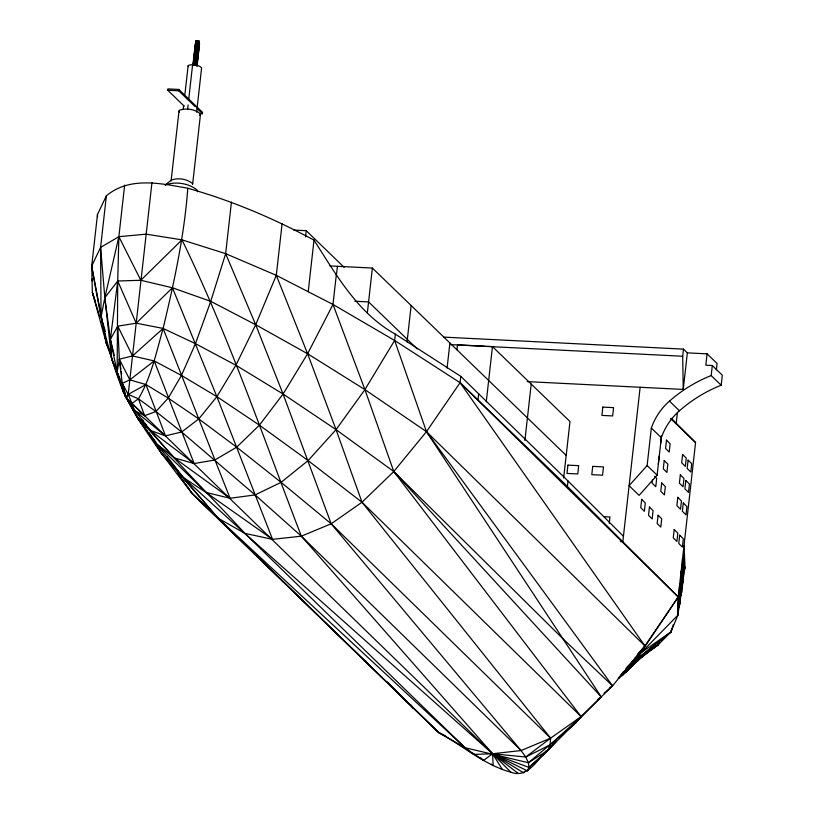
<?xml version="1.0" encoding="UTF-8"?>
<svg xmlns="http://www.w3.org/2000/svg" width="814" height="814" viewBox="0 0 814 814"><rect width="100%" height="100%" fill="white"/><g stroke="black" fill="none" stroke-linecap="round" stroke-linejoin="round"><path stroke-width="1.22" d="M678.438 595.248L677.777 615.323L670.94 631.979L658.048 644.922L625.773 669.24L636.823 658.862L670.94 631.979L673.229 624.755M120.645 382.295L121.734 385.928L106.451 343.671L92.348 292.399L91.697 266.086L97.477 214.489L106.38 195.798C129.507 176.384 160.775 183.374 187.79 188.248C231.725 200.539 273.85 218.539 314.001 240.12C336.192 274.806 358.129 313.594 395.35 334.137L460.775 376.353L568.009 480.993L623.432 536.263M92.063 280.901L92.338 278.429M110.46 352.971L106.451 343.671L101.048 317.002L100.59 247.405L106.38 195.798M124.654 185.083L118.864 236.691L117.725 281.003L117.155 372.212L123.392 391.961L136.314 415.801L155.739 443.111L183.14 477.421L218.01 518.121L438.665 732.549C462.718 745.573 484.035 764.865 510.887 772.201C527.92 778.754 536.691 759.615 547.629 750.457L601.241 696.916L426.475 431.644L394.637 340.466L395.35 334.137M151.964 182.55L128.205 394.403L126.475 398.219C159.982 447.954 204.64 489.061 244.749 533.333L465.089 747.74L474.023 754.415L492.572 753.744L521.092 750.549L550.61 738.156L581.115 716.585L612.576 685.846L644.963 645.97L678.245 596.988L695.563 442.541L671.428 418.467M184.178 106.105L167.765 90.242L167.918 88.909L178.846 89.459L202.564 112.373L202.411 113.706L200.183 113.594M195.116 106.654L178.704 90.792L178.846 89.459M192.694 183.71L200.519 113.96C195.187 109.168 185.704 107.702 179.08 110.399L171.093 180.942L171.255 180.159C177.879 177.452 187.362 178.917 192.694 183.71L192.531 184.493M183.221 109.229L183.638 105.525M184.88 94.404L188.166 65.507C192.328 63.807 198.28 64.723 201.618 67.735L196.632 112.21M187.607 109.32L188.095 104.955M188.665 99.857L192.603 64.703M192.867 65.334L195.309 43.753L197.782 43.641M193.081 65.059L195.482 43.63M193.376 64.967L196.052 40.904L199.41 41.463L198.28 41.789M195.859 43.742L196.194 40.802M196.103 43.671L196.439 40.731M193.793 64.927L196.194 43.498M196.764 40.7L196.439 43.63L199.511 44.455L197.069 66.026M194.292 64.927L196.693 43.498M196.835 43.641L197.161 40.7M194.831 64.978L197.599 40.741M195.38 65.069L198.036 40.812M198.453 40.914C197.1 44.261 200.346 46.093 199.318 41.321M195.909 65.201L198.311 43.773M198.494 43.976L198.83 41.046M196.367 65.354L198.779 43.925M198.789 44.119L199.125 41.178M196.734 64.978L197.019 62.454M197.446 58.679L197.721 56.156M198.148 52.381L198.575 48.596M196.744 65.527L199.145 44.098M196.896 66.158L199.389 44.282M187.79 188.248C184.31 235.724 174.145 282.234 163.115 328.439C156.339 352.32 151.211 377.218 138.441 398.819L131.909 403.408L126.475 398.219L122.253 383.374L119.332 359.188L117.776 326.17L136.192 323.189L163.115 328.439L195.462 343.661L235.867 365.221L283.069 394.007L336.05 429.65L393.783 471.51L562.962 638.807L612.576 685.846L604.019 693.355M627.594 666.564L677.777 615.323L678.245 596.988L567.399 486.426L460.073 382.682L394.637 340.466L332.987 304.456L276.302 275.336L225.651 253.663L182 239.855L146.174 234.157L118.864 236.691L100.59 247.405L104.833 297.71L110.368 339.397L117.155 372.212L125.153 395.94L134.32 410.459L144.597 415.669L155.922 411.538L168.223 398.097L181.43 375.427L195.462 343.661L210.745 301.343L225.651 253.663L231.441 202.065M100.59 247.405L91.697 266.086C99.003 308.771 107.102 351.648 123.392 391.961C141.656 428.866 167.236 461.345 192.358 493.732L438.665 732.549L465.089 747.74L528.418 762.728L575.63 723.198L581.115 716.585L362.006 502.238L308.109 460.571L259.412 425.162L216.88 396.642L181.43 375.427L154.212 360.928L129.833 379.853L122.253 383.374L125.153 395.94L136.314 415.801L150.356 430.443L165.476 435.846L181.634 432.01L198.789 418.925L216.88 396.642L235.867 365.221L255.698 324.745L276.302 275.336L282.092 223.738M305.545 236.966L306.247 230.698L293.762 230.067M308.211 291.727L314.001 240.12M134.341 411.345L138.177 419.088L155.739 443.111L174.41 457.936L194.149 463.563L214.916 459.971L236.681 447.161L259.412 425.162L283.069 394.007L307.611 353.744L332.987 304.456L336.355 274.44M336.426 275.091L337.413 266.31M367.318 313.207L372.374 268.06L329.924 265.934M407.061 341.9L411.141 305.525M447.089 368.081L449.898 342.999M456.939 349.867L457.499 344.851L492.46 346.601L569.983 421.54L563.654 477.981M460.775 376.353L460.073 382.682L426.475 431.644L393.783 471.51L362.006 502.238L331.196 523.789L301.363 536.172L272.548 539.346L244.749 533.333L218.01 518.121L192.358 493.732L177.472 473.402M477.96 399.969L478.652 393.793M486.273 401.79L492.46 346.601M524.888 440.506L531.216 384.076M567.399 486.426L568.009 480.993M609.248 523.3L609.951 517.002L603.978 516.697M640.14 387.271L622.822 541.707L620.431 541.585M712.311 365.527L722.303 375.183L721.184 385.236A136.355 128.042 -46 0 0 679.446 410.785A59.931 56.278 -46 0 0 661.324 437.708L657.122 475.183L639.102 495.36L629.1 485.693L647.13 465.527L651.332 428.052A59.931 56.278 -46 0 1 669.454 401.119A136.355 128.042 -46 0 1 711.182 375.569L712.311 365.527L705.809 365.201L707.081 353.846L687.342 352.859L683.485 349.125L443.772 337.118M652.533 479.548L652.136 483.099L655.769 486.731L656.695 478.429L654.517 476.251M658.282 464.265L659.218 455.972M660.571 443.895L661.497 435.592M527.248 381.613L683.241 389.428L682.692 356.237L683.485 349.125M677.401 412.82L676.169 423.789L670.858 418.416M683.241 389.428L687.342 352.859M716.371 369.821L717.083 363.512L707.081 353.846M196.052 40.904L196.612 41.443M200.519 113.96L199.471 115.374M197.395 191.728L197.639 190.537C189.53 183.242 175.102 181.023 165.028 185.124L171.255 180.159M659.391 642.877L658.048 644.922L631.298 664.051L670.94 631.979L671.764 628.469M684.147 570.736L685.022 567.043L684.035 545.38L683.363 579.965L677.777 615.323L679.741 583.587L679.721 604.273L678.571 607.885M682.447 583.567L685.022 567.043L684.299 569.444M680.229 597.262L681.593 592.429L682.559 558.475L683.363 579.965L682.62 582.346M680.026 597.12L681.593 592.429L681.125 571.275L679.721 604.273L678.459 607.702M154.609 442.46L161.304 453.215L183.14 477.421L244.749 533.333L492.572 753.744L527.35 770.848L528.958 767.419L547.629 750.457L556.257 741.32M394.637 340.466L364.906 389.601L336.05 429.65L308.109 460.571L281.105 482.336L255.087 494.912L230.067 498.28L206.074 492.45L183.14 477.421L166.86 456.308M626.312 667.856L636.823 658.862L644.963 645.97L460.073 382.682L678.245 596.988L640.486 653.062L634.879 658.16M546.174 750.722L543.274 754.761L528.958 767.419L492.572 753.744L131.909 403.408L128.205 394.403L122.253 383.374L124.257 387.881M638.532 658.821L625.895 672.344L618.406 678.418L623.555 671.387M527.35 770.848L530.341 766.808M628.866 666.676L622.191 675.661L634.951 660.999L625.895 672.344L638.552 658.801M631.562 665.852L629.487 668.487L645.034 653.978L643.152 655.29M582.905 714.702L573.799 724.531M618.406 678.418L628.713 666.442M525.335 770.95L523.656 772.842L492.572 753.744L301.363 536.172L255.087 494.912L181.634 432.01L155.922 411.538L138.441 398.819L128.205 394.403L145.93 384.554L168.223 398.097L198.789 418.925L236.681 447.161L281.105 482.336L331.196 523.789L550.61 738.156L550.091 744.891L547.629 750.457L528.418 762.728L528.958 767.419M637.352 654.375L644.963 645.97L426.475 431.644L364.906 389.601L307.611 353.744L255.698 324.745L210.745 301.343L172.446 287.79L140.822 280.27L117.725 281.003L104.833 297.71L101.048 317.002L105.403 331.512M556.227 741.198L543.274 754.761L541.208 755.748M635.734 661.762L645.034 653.978M635.866 661.772L648.524 651.648M473.331 753.449L483.536 760.48L492.572 753.744L525.752 757.01L550.61 738.156L362.006 502.238L336.05 429.65L307.611 353.744L276.302 275.336M597.405 699.786L601.241 696.916L393.783 471.51L364.906 389.601L332.987 304.456M631.705 662.596L636.823 658.862M646.825 652.736L648.605 651.495M650.355 650.274L658.048 644.922L653.652 647.028M640.486 653.062L670.94 631.979M609.605 687.891L612.576 685.846L426.475 431.644M649.643 650.559L653.774 647.893M646.438 652.797L648.473 651.515M225.651 253.663L255.698 324.745L283.069 394.007L331.196 523.789L521.092 750.549L525.752 757.01L550.091 744.891L581.115 716.585L393.783 471.51M167.765 90.242L178.704 90.792M354.843 301.231L368.579 301.923L417.256 348.972M450.59 344.617L484.829 346.326M487.362 346.459L682.692 356.237M445.207 735.775L438.665 732.549L192.358 493.732L185.796 484.371M466.992 749.399L474.023 754.415M518.08 773.3L492.572 753.744L493.172 765.628L491.229 764.102M465.089 747.74L218.01 518.121L161.304 453.215L155.555 443.447M480.779 757.865L483.536 760.48M126.475 398.219L144.597 415.669L138.441 398.819M711.182 375.569L721.184 385.236M669.454 401.119L679.446 410.785M670.94 418.732L695.563 442.541M651.332 428.052L661.324 437.708M647.13 465.527L657.122 475.183M372.374 268.06L566.188 455.402M196.937 108.415L202.411 113.706M306.247 230.698L344.108 267.297M521.092 750.549L301.363 536.172C263.003 436.853 228.653 335.694 182 239.855L140.822 280.27L118.864 236.691L104.833 297.71L111.62 358.994L121.734 385.928M510.887 772.201L492.572 753.744L502.442 769.596M387.423 682.03L413.309 708.18L411.09 705.117M146.703 430.148L138.177 419.088L136.64 415.618M150.58 435.185L156.003 442.226M128.124 400L125.153 395.94L123.799 387.362M131.085 404.059L133.313 407.102M142.206 419.281L143.681 421.306M145.167 423.341L146.642 425.366M148.128 427.401L150.356 430.443L194.149 463.563L154.212 360.928L132.519 355.942L119.332 359.188L117.155 372.212L120.177 379.09M179.955 476.048L181.41 478.123M182.875 480.209L184.33 482.285M188.075 65.995L188.431 66.545M178.917 111.182L179.497 112.057M126.089 396.225L123.392 391.961L120.665 380.962M149.003 432.448L151.699 436.711M153.042 438.848L155.739 443.111L206.074 492.45L272.548 539.346L216.88 396.642L172.446 287.79L136.192 323.189L117.725 281.003L110.368 339.397L111.62 358.994L113.665 363.624M525.752 757.01L528.418 762.728M109.554 350.6L106.451 343.671L91.697 266.086M132.814 407.071L134.32 410.459L165.476 435.846L145.93 384.554L129.833 379.853L119.332 359.188L120.879 368.986M114.682 365.934L116.219 369.393M134.29 411.212L136.314 415.801L174.41 457.936L230.067 498.28L163.115 328.439L132.519 355.942L117.776 326.17L110.368 339.397L114.306 355.291M95.574 301.974L92.348 292.399L99.623 316.28M121.276 371.438L121.662 373.891M97.477 214.489L97.538 216.951M567.928 465.12L567.002 473.422L577.757 473.962L578.683 465.659L567.928 465.12M592.724 466.361L591.798 474.664L602.553 475.203L603.489 466.9L592.724 466.361M602.828 407.102L601.902 415.405L612.657 415.944L613.593 407.641L602.828 407.102M641.676 499.348L640.74 507.651L644.373 511.273L645.309 502.971L641.676 499.348M649.45 507.02L648.514 515.313L652.156 518.945L653.082 510.643L649.45 507.02M658.088 515.191L657.152 523.494L660.785 527.116L661.721 518.823L658.088 515.191M661.701 482.977L660.764 491.28L664.407 494.902L665.333 486.609L661.701 482.977M664.224 460.521L663.288 468.823L666.92 472.446L667.856 464.143L664.224 460.521M666.503 440.14L665.577 448.443L669.21 452.065L670.136 443.772L666.503 440.14M674.206 529.548L673.27 537.84L676.902 541.473L677.838 533.17L674.206 529.548M677.818 497.334L676.882 505.626L680.514 509.259L681.45 500.956L677.818 497.334M680.331 474.867L679.405 483.17L683.038 486.792L683.974 478.5L680.331 474.867M682.62 454.497L681.694 462.79L685.327 466.422L686.253 458.119L682.62 454.497M679.68 535.174L678.754 543.467L682.386 547.089L683.312 538.797L679.68 535.174M683.292 502.96L682.366 511.253L685.999 514.875L686.935 506.583L683.292 502.96M685.815 480.494L684.889 488.797L688.522 492.419L689.448 484.116L685.815 480.494M688.105 460.124L687.169 468.416L690.801 472.039L691.737 463.746L688.105 460.124"/></g></svg>
